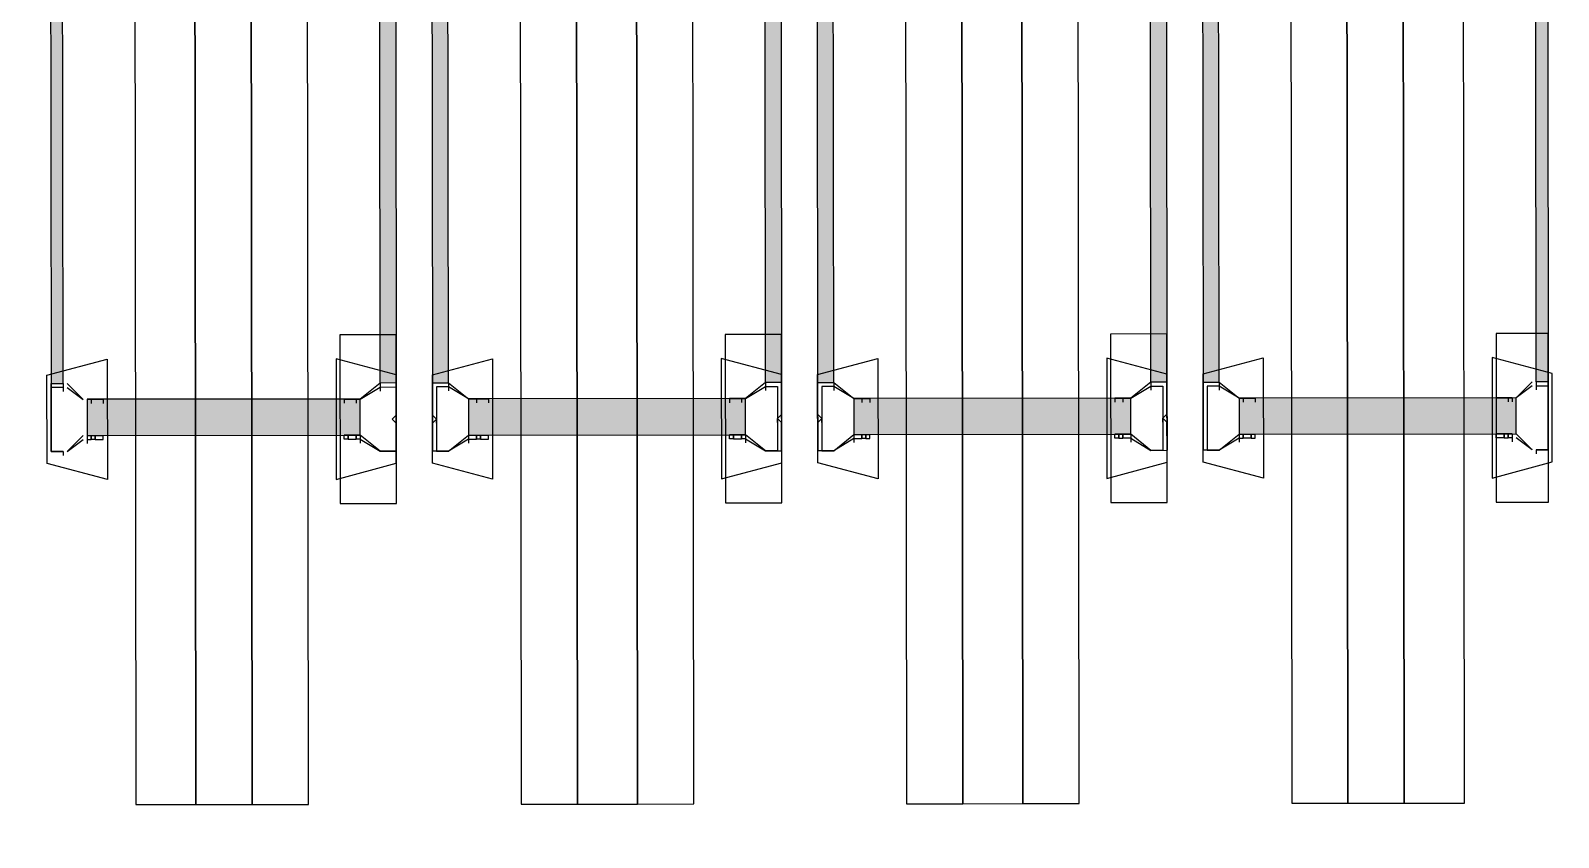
# Model space of a CAD drawing. Header units: feet. Extents: x -99009 to 3252343, y -11094690 to 9035152.
# Drawn here: x 2525083 to 2527069, y -1949586 to -1948537 of the extents above; entities that cross this region are included whole.
import ezdxf

# ---------------------------------------------------------------- set-up
doc = ezdxf.new("R2010")
doc.units = ezdxf.units.FT
doc.layers.add('1', color=1, linetype='Continuous')

# ---------------------------------------------------------------- blocks, each defined once
blk = doc.blocks.new('RM Stand 1')
at = {"transparency": 33554687}
for color, points in [(256, [(737129.1, -1126007.9), (738036.9, -1125992.3), (737129.1, -1125992.3)]), (256, [(737129.1, -1126007.9), (738036.9, -1126007.9), (738036.9, -1125992.3)]), (1, [(738104.7, -1126394), (738057.7, -1126034), (738057.7, -1126394)]), (1, [(738104.7, -1126394), (738104.7, -1126034), (738057.7, -1126034)]), (256, [(737129.1, -1126441), (738036.9, -1126420.1), (737129.1, -1126420.1)]), (256, [(737129.1, -1126441), (738036.9, -1126441), (738036.9, -1126420.1)]), (256, [(737129.1, -1126508.8), (738036.9, -1126487.9), (737129.1, -1126487.9)]), (256, [(737129.1, -1126508.8), (738036.9, -1126508.8), (738036.9, -1126487.9)]), (1, [(738104.7, -1126894.9), (738057.7, -1126534.9), (738057.7, -1126894.9)]), (1, [(738104.7, -1126894.9), (738104.7, -1126534.9), (738057.7, -1126534.9)]), (256, [(737129.1, -1126941.9), (738036.9, -1126921), (737129.1, -1126921)]), (256, [(737129.1, -1126941.9), (738036.9, -1126941.9), (738036.9, -1126921)]), (256, [(737129.1, -1127009.7), (738036.9, -1126988.8), (737129.1, -1126988.8)]), (256, [(737129.1, -1127009.7), (738036.9, -1127009.7), (738036.9, -1126988.8)]), (1, [(738104.7, -1127395.8), (738057.7, -1127035.8), (738057.7, -1127395.8)]), (1, [(738104.7, -1127395.8), (738104.7, -1127035.8), (738057.7, -1127035.8)]), (256, [(737129.1, -1127442.7), (738036.9, -1127421.9), (737129.1, -1127421.9)]), (256, [(737129.1, -1127442.7), (738036.9, -1127442.7), (738036.9, -1127421.9)]), (256, [(737129.1, -1127510.6), (738036.9, -1127489.7), (737129.1, -1127489.7)]), (256, [(737129.1, -1127510.6), (738036.9, -1127510.6), (738036.9, -1127489.7)]), (1, [(738104.7, -1127891.4), (738057.7, -1127536.6), (738057.7, -1127891.4)]), (1, [(738104.7, -1127891.4), (738104.7, -1127536.6), (738057.7, -1127536.6)]), (256, [(737129.1, -1127938.4), (738036.9, -1127922.7), (737129.1, -1127922.7)]), (256, [(737129.1, -1127938.4), (738036.9, -1127938.4), (738036.9, -1127922.7)])]:
    blk.add_hatch(color=color, dxfattribs=at).paths.add_polyline_path(points)
for points in [[(737129.1, -1125992.3), (738036.9, -1125992.3), (738036.9, -1126007.9), (737129.1, -1126007.9), (737129.1, -1125992.3), (737040.4, -1125992.3)], [(737974.3, -1125992.3), (737974.3, -1126060.1), (738193.4, -1126060.1), (738193.4, -1125992.3), (737974.3, -1125992.3)], [(738026.4, -1125987.1), (738005.6, -1126065.3), (738162.1, -1126065.3), (738141.2, -1125987.1), (738026.4, -1125987.1)], [(738036.9, -1125992.3), (738125.6, -1125992.3)], [(738036.9, -1125992.3), (738036.9, -1126007.9)], [(738042.1, -1125992.3), (738078.6, -1125992.3), (738036.9, -1125992.3)], [(738042.1, -1126007.9), (738042.1, -1125992.3)], [(738078.6, -1125992.3), (738083.8, -1125992.3), (738078.6, -1125992.3)], [(738083.8, -1125992.3), (738089, -1125992.3), (738083.8, -1125992.3)], [(738089, -1125992.3), (738125.6, -1125992.3), (738089, -1125992.3)], [(738125.6, -1125992.3), (738125.6, -1126007.9), (738125.6, -1125992.3)], [(738036.9, -1126007.9), (738042.1, -1126007.9)], [(738042.1, -1126013.2), (738057.7, -1126034), (738036.9, -1126013.2)], [(738042.1, -1126007.9), (738047.3, -1126007.9)], [(738104.7, -1126034), (738125.6, -1126013.2), (738109.9, -1126034)], [(738125.6, -1126007.9), (738130.8, -1126007.9)], [(738104.7, -1126394), (738104.7, -1126034), (738057.7, -1126034), (738057.7, -1126394), (738104.7, -1126394)], [(738057.7, -1126044.5), (738057.7, -1126039.3), (738057.7, -1126044.5)], [(738057.7, -1126039.3), (738063, -1126039.3)], [(738057.7, -1126049.7), (738057.7, -1126044.5), (738057.7, -1126049.7)], [(738057.7, -1126044.5), (738063, -1126044.5)], [(738057.7, -1126049.7), (738057.7, -1126060.1), (738057.7, -1126049.7)], [(738104.7, -1126039.3), (738109.9, -1126039.3)], [(738104.7, -1126039.3), (738104.7, -1126044.5)], [(738109.9, -1126039.3), (738109.9, -1126044.5), (738104.7, -1126044.5)], [(738104.7, -1126049.7), (738109.9, -1126049.7), (738109.9, -1126044.5)], [(738104.7, -1126044.5), (738104.7, -1126049.7)], [(738104.7, -1126044.5), (738109.9, -1126044.5)], [(738109.9, -1126049.7), (738104.7, -1126049.7), (738104.7, -1126060.1)], [(738109.9, -1126049.7), (738109.9, -1126060.1), (738104.7, -1126060.1)], [(738109.9, -1126039.3), (738115.1, -1126039.3)], [(738057.7, -1126060.1), (738063, -1126060.1)], [(732584.7, -1126180.1), (738584.7, -1126180.1), (738584.7, -1126101.9), (732584.7, -1126101.9), (732584.7, -1126180.1)], [(732584.7, -1126253.2), (738584.7, -1126253.2), (738584.7, -1126180.1), (732584.7, -1126180.1), (732584.7, -1126253.2)], [(732584.7, -1126326.2), (738584.7, -1126326.2), (738584.7, -1126253.2), (732584.7, -1126253.2), (732584.7, -1126326.2)], [(738026.4, -1126441), (738005.6, -1126362.7), (738162.1, -1126362.7), (738141.2, -1126441), (738026.4, -1126441)], [(738057.7, -1126378.4), (738057.7, -1126373.2), (738057.7, -1126378.4)], [(738057.7, -1126373.2), (738063, -1126373.2)], [(738109.9, -1126378.4), (738104.7, -1126378.4), (738104.7, -1126373.2)], [(738109.9, -1126378.4), (738109.9, -1126373.2), (738104.7, -1126373.2)], [(738036.9, -1126420.1), (738057.7, -1126394)], [(738057.7, -1126394), (738042.1, -1126420.1)], [(738057.7, -1126378.4), (738057.7, -1126383.6), (738057.7, -1126388.8), (738057.7, -1126383.6), (738057.7, -1126378.4)], [(738057.7, -1126388.8), (738063, -1126388.8)], [(738057.7, -1126388.8), (738057.7, -1126394), (738057.7, -1126388.8)], [(738104.7, -1126378.4), (738109.9, -1126378.4), (738109.9, -1126383.6), (738109.9, -1126388.8)], [(738104.7, -1126388.8), (738104.7, -1126383.6), (738104.7, -1126378.4)], [(738104.7, -1126388.8), (738109.9, -1126388.8)], [(738104.7, -1126394), (738104.7, -1126388.8)], [(738109.9, -1126394), (738109.9, -1126388.8), (738104.7, -1126388.8)], [(738125.6, -1126420.1), (738104.7, -1126394)], [(738104.7, -1126394), (738109.9, -1126394)], [(738109.9, -1126394), (738125.6, -1126420.1)], [(738109.9, -1126394), (738115.1, -1126394)], [(737129.1, -1126441), (738036.9, -1126441), (738036.9, -1126420.1), (737129.1, -1126420.1), (737129.1, -1126441)], [(738036.9, -1126420.1), (738042.1, -1126420.1)], [(738036.9, -1126441), (738036.9, -1126420.1)], [(738042.1, -1126420.1), (738047.3, -1126420.1)], [(738042.1, -1126420.1), (738042.1, -1126435.8)], [(738125.6, -1126435.8), (738125.6, -1126420.1), (738125.6, -1126441)], [(738036.9, -1126441), (738125.6, -1126441)], [(738078.6, -1126441), (738036.9, -1126441)], [(738042.1, -1126435.8), (738078.6, -1126435.8)], [(738078.6, -1126435.8), (738083.8, -1126435.8)], [(738078.6, -1126441), (738083.8, -1126441)], [(738083.8, -1126435.8), (738089, -1126435.8)], [(738089, -1126441), (738083.8, -1126441)], [(738089, -1126435.8), (738125.6, -1126435.8)], [(738125.6, -1126441), (738089, -1126441)], [(737129.1, -1126487.9), (738036.9, -1126487.9), (738036.9, -1126508.8), (737129.1, -1126508.8), (737129.1, -1126487.9), (737040.4, -1126487.9)], [(737974.3, -1126487.9), (737974.3, -1126561), (738193.4, -1126561), (738193.4, -1126487.9), (737974.3, -1126487.9)], [(738026.4, -1126487.9), (738005.6, -1126566.2), (738162.1, -1126566.2), (738141.2, -1126487.9), (738026.4, -1126487.9)], [(738036.9, -1126487.9), (738125.6, -1126487.9)], [(738036.9, -1126487.9), (738036.9, -1126508.8)], [(738078.6, -1126487.9), (738036.9, -1126487.9)], [(738042.1, -1126508.8), (738042.1, -1126493.2)], [(738042.1, -1126493.2), (738078.6, -1126493.2)], [(738078.6, -1126493.2), (738083.8, -1126493.2), (738078.6, -1126487.9)], [(738083.8, -1126487.9), (738089, -1126487.9)], [(738089, -1126493.2), (738083.8, -1126493.2), (738089, -1126487.9)], [(738083.8, -1126493.2), (738089, -1126493.2)], [(738125.6, -1126487.9), (738089, -1126487.9)], [(738089, -1126493.2), (738125.6, -1126493.2)], [(738125.6, -1126493.2), (738125.6, -1126508.8), (738125.6, -1126487.9)], [(738036.9, -1126508.8), (738057.7, -1126534.9)], [(738036.9, -1126508.8), (738042.1, -1126508.8)], [(738057.7, -1126534.9), (738042.1, -1126508.8)], [(738042.1, -1126508.8), (738047.3, -1126508.8)], [(738125.6, -1126508.8), (738104.7, -1126534.9)], [(738109.9, -1126534.9), (738125.6, -1126508.8)], [(738057.7, -1126545.3), (738057.7, -1126534.9), (738057.7, -1126545.3)], [(738104.7, -1126894.9), (738104.7, -1126534.9), (738057.7, -1126534.9), (738057.7, -1126894.9), (738104.7, -1126894.9)], [(738057.7, -1126550.6), (738057.7, -1126545.3), (738057.7, -1126550.6)], [(738057.7, -1126545.3), (738063, -1126545.3)], [(738057.7, -1126550.6), (738057.7, -1126555.8), (738057.7, -1126550.6)], [(738104.7, -1126534.9), (738109.9, -1126534.9)], [(738104.7, -1126534.9), (738104.7, -1126545.3)], [(738109.9, -1126534.9), (738109.9, -1126545.3), (738104.7, -1126545.3)], [(738104.7, -1126550.6), (738109.9, -1126550.6), (738109.9, -1126545.3)], [(738104.7, -1126545.3), (738104.7, -1126550.6)], [(738104.7, -1126545.3), (738109.9, -1126545.3)], [(738109.9, -1126550.6), (738104.7, -1126550.6), (738104.7, -1126555.8)], [(738109.9, -1126550.6), (738109.9, -1126555.8), (738104.7, -1126555.8)], [(738109.9, -1126534.9), (738115.1, -1126534.9)], [(738057.7, -1126555.8), (738063, -1126555.8)], [(732584.7, -1126675.8), (738584.7, -1126675.8), (738584.7, -1126602.7), (732584.7, -1126602.7), (732584.7, -1126675.8)], [(732584.7, -1126754), (738584.7, -1126754), (738584.7, -1126675.8), (732584.7, -1126675.8), (732584.7, -1126754)], [(732584.7, -1126827.1), (738584.7, -1126827.1), (738584.7, -1126754), (732584.7, -1126754), (732584.7, -1126827.1)], [(738026.4, -1126941.9), (738005.6, -1126863.6), (738162.1, -1126863.6), (738141.2, -1126941.9), (738026.4, -1126941.9)], [(738057.7, -1126879.2), (738057.7, -1126874), (738057.7, -1126879.2)], [(738057.7, -1126874), (738063, -1126874)], [(738057.7, -1126879.2), (738057.7, -1126884.5), (738057.7, -1126879.2)], [(738057.7, -1126884.5), (738063, -1126884.5)], [(738057.7, -1126884.5), (738057.7, -1126894.9), (738057.7, -1126884.5)], [(738109.9, -1126879.2), (738104.7, -1126879.2), (738104.7, -1126874)], [(738109.9, -1126879.2), (738109.9, -1126874), (738104.7, -1126874)], [(738104.7, -1126879.2), (738109.9, -1126879.2), (738109.9, -1126884.5)], [(738104.7, -1126884.5), (738104.7, -1126879.2)], [(738104.7, -1126884.5), (738109.9, -1126884.5)], [(738104.7, -1126894.9), (738104.7, -1126884.5)], [(738109.9, -1126894.9), (738109.9, -1126884.5), (738104.7, -1126884.5)], [(738036.9, -1126921), (738057.7, -1126894.9)], [(738057.7, -1126894.9), (738042.1, -1126921)], [(738125.6, -1126921), (738104.7, -1126894.9)], [(738104.7, -1126894.9), (738109.9, -1126894.9)], [(738109.9, -1126894.9), (738125.6, -1126921)], [(738109.9, -1126894.9), (738115.1, -1126894.9)], [(737129.1, -1126941.9), (738036.9, -1126941.9), (738036.9, -1126921), (737129.1, -1126921), (737129.1, -1126941.9)], [(738036.9, -1126921), (738042.1, -1126921)], [(738036.9, -1126941.9), (738036.9, -1126921)], [(738042.1, -1126921), (738047.3, -1126921)], [(738042.1, -1126921), (738042.1, -1126936.6)], [(738125.6, -1126936.6), (738125.6, -1126921), (738125.6, -1126941.9)], [(738036.9, -1126941.9), (738125.6, -1126941.9)], [(738078.6, -1126941.9), (738036.9, -1126941.9)], [(738042.1, -1126936.6), (738078.6, -1126936.6)], [(738078.6, -1126936.6), (738083.8, -1126936.6), (738078.6, -1126941.9)], [(738083.8, -1126936.6), (738089, -1126936.6)], [(738089, -1126936.6), (738083.8, -1126936.6), (738089, -1126941.9)], [(738083.8, -1126941.9), (738089, -1126941.9)], [(738089, -1126936.6), (738125.6, -1126936.6)], [(738125.6, -1126941.9), (738089, -1126941.9)], [(737129.1, -1126988.8), (738036.9, -1126988.8), (738036.9, -1127009.7), (737129.1, -1127009.7), (737129.1, -1126988.8)], [(737974.3, -1126988.8), (737974.3, -1127061.9), (738193.4, -1127061.9), (738193.4, -1126988.8), (737974.3, -1126988.8)], [(738026.4, -1126988.8), (738005.6, -1127067.1), (738162.1, -1127067.1), (738141.2, -1126988.8), (738026.4, -1126988.8)], [(738036.9, -1126988.8), (738125.6, -1126988.8)], [(738036.9, -1126988.8), (738036.9, -1127009.7)], [(738078.6, -1126988.8), (738036.9, -1126988.8)], [(738078.6, -1126994), (738083.8, -1126994), (738078.6, -1126988.8)], [(738083.8, -1126988.8), (738089, -1126988.8)], [(738089, -1126994), (738083.8, -1126994), (738089, -1126988.8)], [(738125.6, -1126988.8), (738089, -1126988.8)], [(738125.6, -1126994), (738125.6, -1127009.7), (738125.6, -1126988.8)], [(738036.9, -1127009.7), (738057.7, -1127035.8)], [(738036.9, -1127009.7), (738042.1, -1127009.7)], [(738042.1, -1127009.7), (738042.1, -1126994)], [(738042.1, -1126994), (738078.6, -1126994)], [(738057.7, -1127035.8), (738042.1, -1127009.7)], [(738042.1, -1127009.7), (738047.3, -1127009.7)], [(738083.8, -1126994), (738089, -1126994)], [(738089, -1126994), (738125.6, -1126994)], [(738125.6, -1127009.7), (738104.7, -1127035.8)], [(738109.9, -1127035.8), (738125.6, -1127009.7)], [(738057.7, -1127041), (738057.7, -1127035.8), (738057.7, -1127041)], [(738104.7, -1127395.8), (738104.7, -1127035.8), (738057.7, -1127035.8), (738057.7, -1127395.8), (738104.7, -1127395.8)], [(738057.7, -1127051.4), (738057.7, -1127046.2), (738057.7, -1127041), (738057.7, -1127046.2), (738057.7, -1127051.4)], [(738057.7, -1127041), (738063, -1127041)], [(738104.7, -1127035.8), (738109.9, -1127035.8)], [(738104.7, -1127035.8), (738104.7, -1127041)], [(738109.9, -1127035.8), (738109.9, -1127041), (738104.7, -1127041)], [(738104.7, -1127051.4), (738109.9, -1127051.4), (738109.9, -1127046.2), (738109.9, -1127041)], [(738104.7, -1127041), (738104.7, -1127046.2), (738104.7, -1127051.4)], [(738104.7, -1127041), (738109.9, -1127041)], [(738109.9, -1127035.8), (738115.1, -1127035.8)], [(738057.7, -1127051.4), (738057.7, -1127056.6), (738057.7, -1127051.4)], [(738057.7, -1127056.6), (738063, -1127056.6)], [(738109.9, -1127051.4), (738104.7, -1127051.4), (738104.7, -1127056.6)], [(738109.9, -1127051.4), (738109.9, -1127056.6), (738104.7, -1127056.6)], [(732584.7, -1127176.6), (738584.7, -1127176.6), (738584.7, -1127103.6), (732584.7, -1127103.6), (732584.7, -1127176.6)], [(732584.7, -1127254.9), (738584.7, -1127254.9), (738584.7, -1127176.6), (732584.7, -1127176.6), (732584.7, -1127254.9)], [(732584.7, -1127327.9), (738584.7, -1127327.9), (738584.7, -1127254.9), (732584.7, -1127254.9), (732584.7, -1127327.9)], [(738026.4, -1127442.7), (738005.6, -1127364.5), (738162.1, -1127364.5), (738141.2, -1127442.7), (738026.4, -1127442.7)], [(738057.7, -1127380.1), (738057.7, -1127369.7), (738057.7, -1127380.1)], [(738057.7, -1127369.7), (738063, -1127369.7)], [(738057.7, -1127380.1), (738057.7, -1127385.3), (738057.7, -1127380.1)], [(738057.7, -1127385.3), (738063, -1127385.3)], [(738057.7, -1127385.3), (738057.7, -1127395.8), (738057.7, -1127385.3)], [(738109.9, -1127380.1), (738104.7, -1127380.1), (738104.7, -1127369.7)], [(738109.9, -1127380.1), (738109.9, -1127369.7), (738104.7, -1127369.7)], [(738104.7, -1127380.1), (738109.9, -1127380.1), (738109.9, -1127385.3)], [(738104.7, -1127385.3), (738104.7, -1127380.1)], [(738104.7, -1127385.3), (738109.9, -1127385.3)], [(738104.7, -1127395.8), (738104.7, -1127385.3)], [(738109.9, -1127395.8), (738109.9, -1127385.3), (738104.7, -1127385.3)], [(738036.9, -1127421.9), (738057.7, -1127395.8)], [(738057.7, -1127395.8), (738042.1, -1127421.9)], [(738125.6, -1127421.9), (738104.7, -1127395.8)], [(738104.7, -1127395.8), (738109.9, -1127395.8)], [(738109.9, -1127395.8), (738125.6, -1127421.9)], [(738109.9, -1127395.8), (738115.1, -1127395.8)], [(737129.1, -1127442.7), (738036.9, -1127442.7), (738036.9, -1127421.9), (737129.1, -1127421.9), (737129.1, -1127442.7)], [(738036.9, -1127421.9), (738042.1, -1127421.9)], [(738036.9, -1127442.7), (738036.9, -1127421.9)], [(738042.1, -1127421.9), (738047.3, -1127421.9)], [(738042.1, -1127421.9), (738042.1, -1127437.5)], [(738125.6, -1127437.5), (738125.6, -1127421.9), (738125.6, -1127442.7)], [(738036.9, -1127442.7), (738125.6, -1127442.7)], [(738078.6, -1127442.7), (738036.9, -1127442.7)], [(738042.1, -1127437.5), (738078.6, -1127437.5)], [(738078.6, -1127437.5), (738083.8, -1127437.5), (738078.6, -1127442.7)], [(738083.8, -1127437.5), (738089, -1127437.5)], [(738089, -1127437.5), (738083.8, -1127437.5), (738089, -1127442.7)], [(738083.8, -1127442.7), (738089, -1127442.7)], [(738089, -1127437.5), (738125.6, -1127437.5)], [(738125.6, -1127442.7), (738089, -1127442.7)], [(737129.1, -1127489.7), (738036.9, -1127489.7), (738036.9, -1127510.6), (737129.1, -1127510.6), (737129.1, -1127489.7)], [(737974.3, -1127489.7), (737974.3, -1127562.7), (738193.4, -1127562.7), (738193.4, -1127489.7), (737974.3, -1127489.7)], [(738026.4, -1127489.7), (738005.6, -1127567.9), (738162.1, -1127567.9), (738141.2, -1127489.7), (738026.4, -1127489.7)], [(738036.9, -1127489.7), (738125.6, -1127489.7)], [(738036.9, -1127489.7), (738036.9, -1127510.6)], [(738042.1, -1127489.7), (738078.6, -1127489.7), (738036.9, -1127489.7)], [(738042.1, -1127510.6), (738042.1, -1127489.7)], [(738083.8, -1127494.9), (738078.6, -1127489.7), (738083.8, -1127489.7)], [(738083.8, -1127494.9), (738089, -1127489.7), (738083.8, -1127489.7)], [(738089, -1127489.7), (738125.6, -1127489.7), (738089, -1127489.7)], [(738125.6, -1127489.7), (738125.6, -1127510.6), (738125.6, -1127489.7)], [(738036.9, -1127510.6), (738057.7, -1127536.6)], [(738036.9, -1127510.6), (738042.1, -1127510.6)], [(738057.7, -1127536.6), (738042.1, -1127510.6)], [(738042.1, -1127510.6), (738047.3, -1127510.6)], [(738125.6, -1127510.6), (738104.7, -1127536.6)], [(738109.9, -1127536.6), (738125.6, -1127510.6)], [(738057.7, -1127541.9), (738057.7, -1127536.6), (738057.7, -1127541.9)], [(738104.7, -1127891.4), (738104.7, -1127536.6), (738057.7, -1127536.6), (738057.7, -1127891.4), (738104.7, -1127891.4)], [(738057.7, -1127552.3), (738057.7, -1127547.1), (738057.7, -1127541.9), (738057.7, -1127547.1), (738057.7, -1127552.3)], [(738057.7, -1127541.9), (738063, -1127541.9)], [(738104.7, -1127536.6), (738109.9, -1127536.6)], [(738104.7, -1127536.6), (738104.7, -1127541.9)], [(738109.9, -1127536.6), (738109.9, -1127541.9), (738104.7, -1127541.9)], [(738104.7, -1127552.3), (738109.9, -1127552.3), (738109.9, -1127547.1), (738109.9, -1127541.9)], [(738104.7, -1127541.9), (738104.7, -1127547.1), (738104.7, -1127552.3)], [(738104.7, -1127541.9), (738109.9, -1127541.9)], [(738109.9, -1127536.6), (738115.1, -1127536.6)], [(738057.7, -1127552.3), (738057.7, -1127557.5), (738057.7, -1127552.3)], [(738057.7, -1127557.5), (738063, -1127557.5)], [(738109.9, -1127552.3), (738104.7, -1127552.3), (738104.7, -1127557.5)], [(738109.9, -1127552.3), (738109.9, -1127557.5), (738104.7, -1127557.5)], [(732584.7, -1127677.5), (738584.7, -1127677.5), (738584.7, -1127604.5), (732584.7, -1127604.5), (732584.7, -1127677.5)], [(732584.7, -1127750.6), (738584.7, -1127750.6), (738584.7, -1127677.5), (732584.7, -1127677.5), (732584.7, -1127750.6)], [(732584.7, -1127828.8), (738584.7, -1127828.8), (738584.7, -1127750.6), (732584.7, -1127750.6), (732584.7, -1127828.8)], [(738026.4, -1127943.6), (738005.6, -1127865.3), (738162.1, -1127865.3), (738141.2, -1127943.6), (738026.4, -1127943.6)], [(738057.7, -1127881), (738057.7, -1127870.6), (738057.7, -1127881)], [(738057.7, -1127870.6), (738063, -1127870.6)], [(738057.7, -1127881), (738057.7, -1127886.2), (738057.7, -1127881)], [(738109.9, -1127881), (738104.7, -1127881), (738104.7, -1127870.6)], [(738109.9, -1127881), (738109.9, -1127870.6), (738104.7, -1127870.6)], [(738104.7, -1127881), (738109.9, -1127881), (738109.9, -1127886.2)], [(738104.7, -1127886.2), (738104.7, -1127881)], [(738042.1, -1127917.5), (738057.7, -1127896.6), (738036.9, -1127917.5)], [(738057.7, -1127886.2), (738063, -1127886.2)], [(738057.7, -1127886.2), (738057.7, -1127891.4), (738057.7, -1127886.2)], [(738057.7, -1127891.4), (738063, -1127891.4)], [(738104.7, -1127886.2), (738109.9, -1127886.2)], [(738104.7, -1127891.4), (738104.7, -1127886.2)], [(738109.9, -1127891.4), (738109.9, -1127886.2), (738104.7, -1127886.2)], [(738104.7, -1127891.4), (738109.9, -1127891.4)], [(738104.7, -1127896.6), (738125.6, -1127917.5), (738109.9, -1127896.6)], [(738109.9, -1127891.4), (738115.1, -1127891.4)], [(737129.1, -1127938.4), (738036.9, -1127938.4), (738036.9, -1127922.7), (737129.1, -1127922.7), (737129.1, -1127938.4)], [(738036.9, -1127922.7), (738042.1, -1127922.7)], [(738036.9, -1127938.4), (738036.9, -1127922.7)], [(738042.1, -1127922.7), (738047.3, -1127922.7)], [(738042.1, -1127922.7), (738042.1, -1127938.4)], [(738125.6, -1127938.4), (738125.6, -1127922.7), (738125.6, -1127938.4)], [(738125.6, -1127922.7), (738130.8, -1127922.7)], [(738036.9, -1127938.4), (738125.6, -1127938.4)], [(738042.1, -1127938.4), (738078.6, -1127938.4), (738036.9, -1127938.4)], [(738078.6, -1127938.4), (738083.8, -1127938.4), (738078.6, -1127938.4)], [(738083.8, -1127938.4), (738089, -1127938.4), (738083.8, -1127938.4)], [(738089, -1127938.4), (738125.6, -1127938.4), (738089, -1127938.4)]]:
    blk.add_lwpolyline(points, dxfattribs=at)

msp = doc.modelspace()

# ---------------------------------------------------------------- linework, layer by layer
at = {"layer": '1'}
msp.add_arc((2520410.24778, -1978395.99612), 100000, 84.1346387202, 194.3871675539, dxfattribs=at)

# ---------------------------------------------------------------- block references
at = {"color": 3, "rotation": 270.0650517140734}
msp.add_blockref('RM Stand 1', (3652209.80031, -1209678.72272), dxfattribs=at)

doc.saveas('drawing.dxf')
